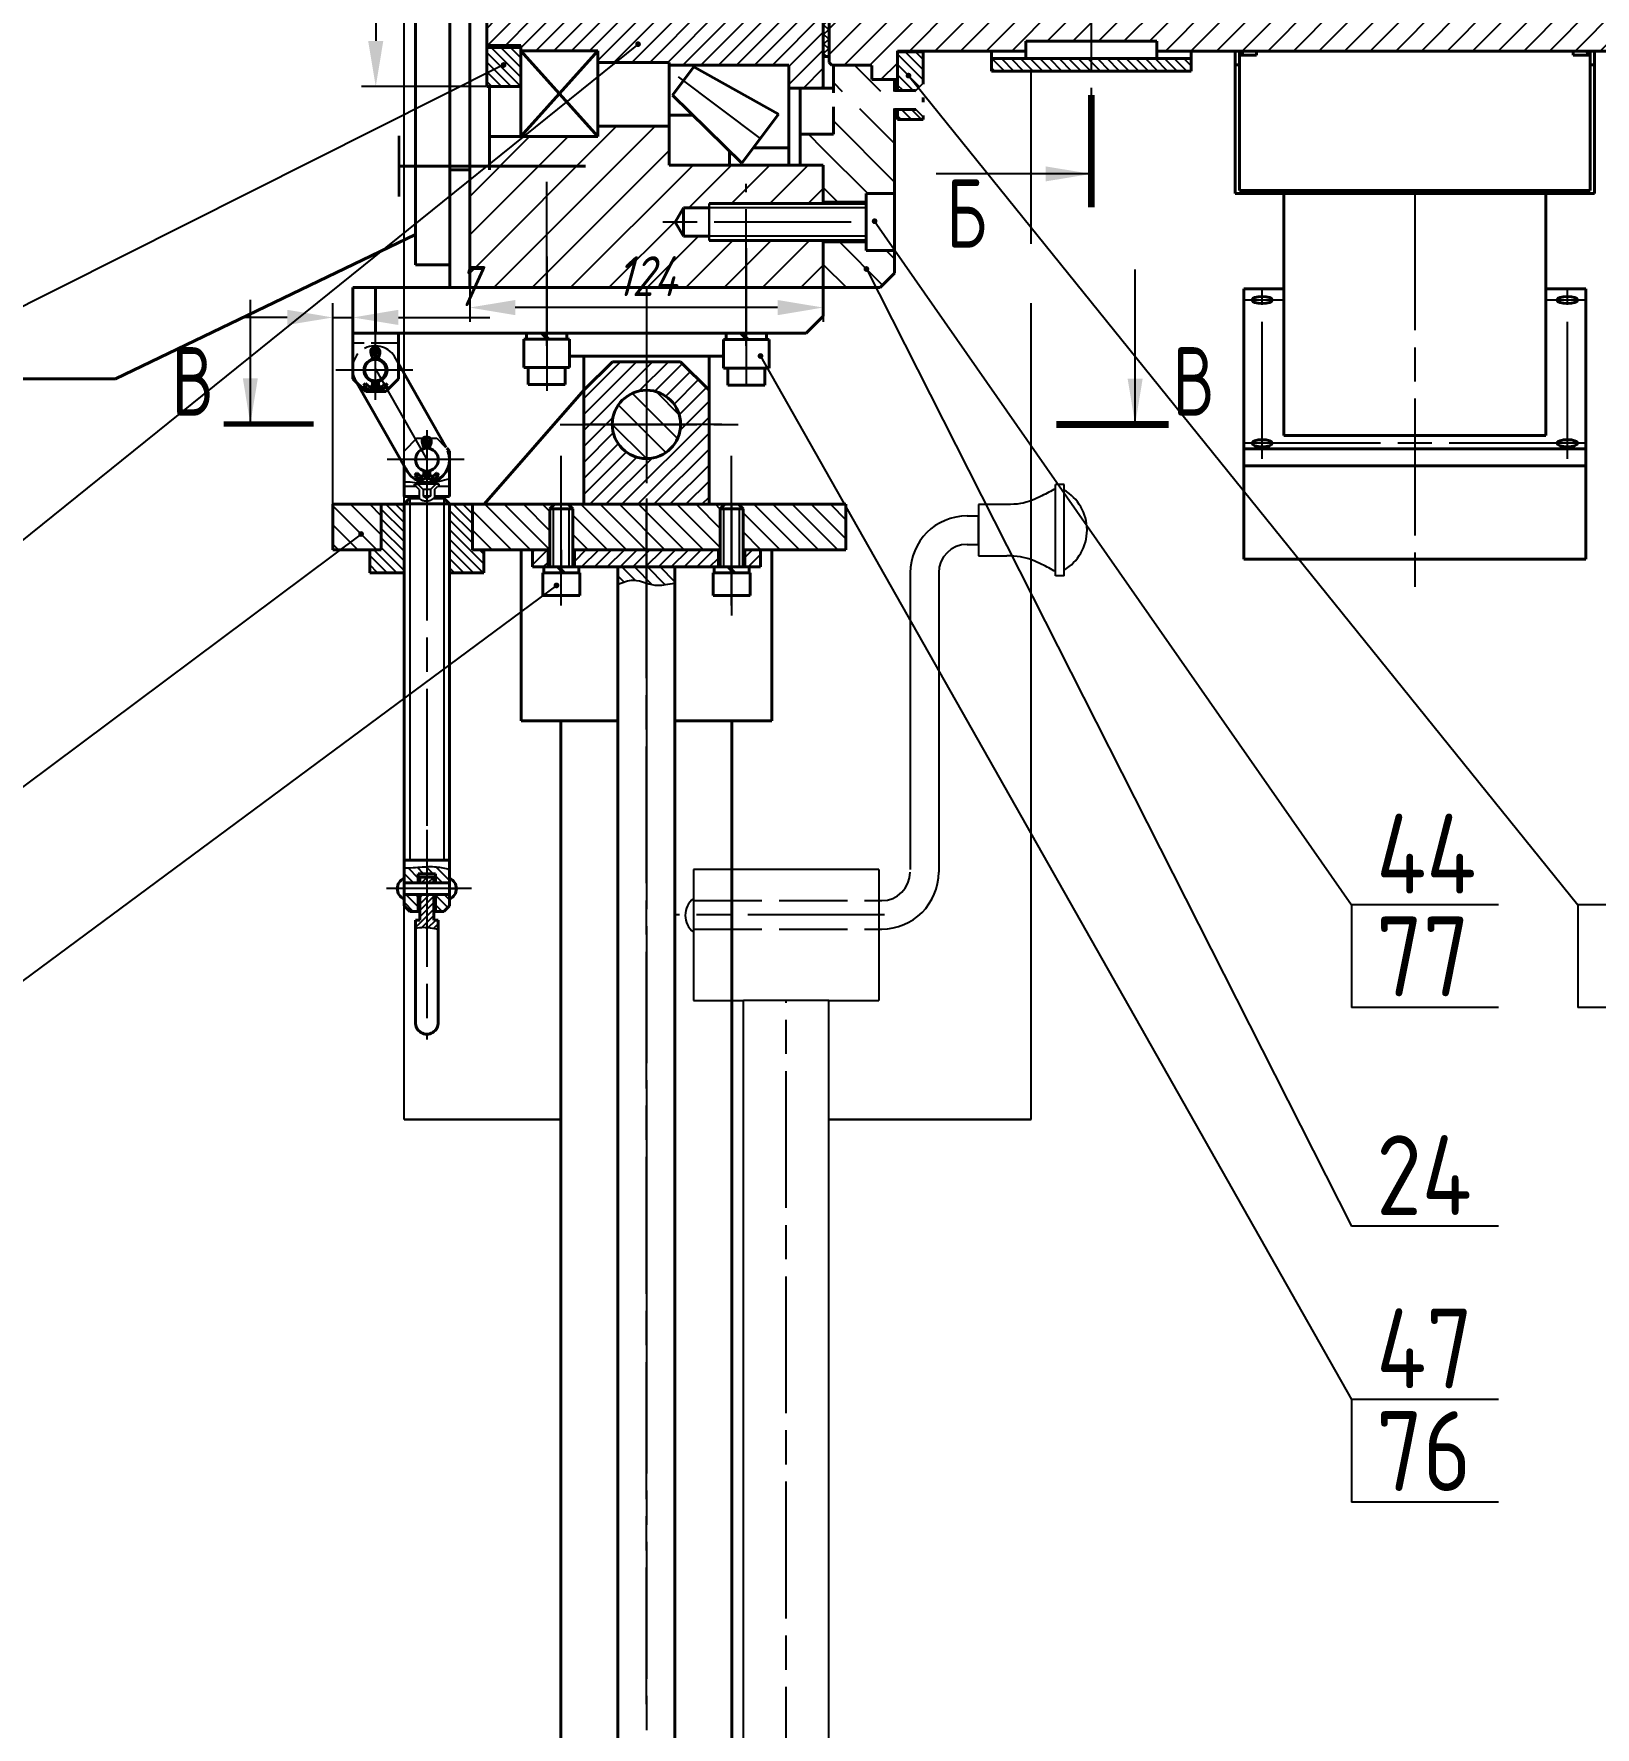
# Model space of a CAD drawing. Header units: millimetres. Extents: x -80 to 1055, y -404 to 589.
# Drawn here: x 198.1 to 335.1, y 281.8 to 430.3 of the extents above; entities that cross this region are included whole.
import ezdxf

# ---------------------------------------------------------------- set-up
doc = ezdxf.new("R2010")
doc.units = ezdxf.units.MM
for name, pattern in [('AM_ISO02W050', [7.5, 6, -1.5]), ('AM_ISO08W050', [18, 12, -1.5, 3, -1.5]), ('CENTER2', [28.575, 19.05, -3.175, 3.175, -3.175])]:
    doc.linetypes.add(name, pattern=pattern)
doc.layers.add('AM_7', color=5, linetype='AM_ISO08W050', lineweight=25)
doc.layers.add('ASHADE', color=7, linetype='Continuous', lineweight=40)
for name, color, linetype in [('RAZM', 5, 'Continuous'), ('TIN', 164, 'Continuous'), ('Пунктир', 1, 'AM_ISO02W050'), ('Слой4', 94, 'CENTER2')]:
    doc.layers.add(name, color=color, linetype=linetype)
doc.styles.add('ROMANC', font='romanc.shx', dxfattribs={"width": 0.75, "oblique": 15})
doc.styles.get("Standard").update_dxf_attribs({"font": 'romanc.shx', "width": 0.8})
doc.dimstyles.new('Масш.0.25', dxfattribs={"dimtxt": 3.5, "dimasz": 4, "dimexe": 1.25, "dimexo": 0.0625, "dimgap": 1, "dimtad": 1, "dimdec": 0, "dimlfac": 4, "dimzin": 0, "dimdsep": 46, "dimtxsty": 'ROMANC', "dimcen": -0.09, "dimadec": 0, "dimazin": 0, "dimtfac": 1, "dimtdec": 0, "dimtmove": 0, "dimatfit": 3, "dimfxl": 1, "dimtolj": 1, "dimtzin": 0, "dimarcsym": 0})
doc.dimstyles.new('Масш.0.5', dxfattribs={"dimtxt": 3.5, "dimasz": 4, "dimexe": 1.25, "dimexo": 0.0625, "dimgap": 1, "dimtad": 1, "dimtoh": 1, "dimdec": 0, "dimlfac": 2, "dimzin": 0, "dimdsep": 46, "dimtxsty": 'ROMANC', "dimcen": -0.09, "dimadec": 1, "dimazin": 0, "dimtfac": 1, "dimtdec": 0, "dimtmove": 0, "dimatfit": 3, "dimfxl": 1, "dimtolj": 1, "dimtzin": 0, "dimarcsym": 0})
pattern_1 = [(45, (-15231.9553, -3915.6671), (-1.12253202, 1.12253202), [])]
pattern_2 = [(135, (-15231.95534, -3915.6671), (-0.420949506, -0.420949506), [])]
pattern_3 = [(135, (-15231.9553, -3915.667), (-1.68379802, -1.68379802), [])]

# ---------------------------------------------------------------- blocks, each defined once
blk = doc.blocks.new('*D20')
at = {"layer": 'Defpoints', "color": 0}
for p in [(239.11, 444.39), (228.12, 425.64), (237.85, 425.64)]:
    blk.add_point(p, dxfattribs=at)
at = {"layer": 'TIN', "color": 0, "lineweight": -2}
for p, q in [((239.04, 444.39), (226.87, 444.39)), ((228.12, 440.39), (228.12, 429.64)), ((237.79, 425.64), (226.87, 425.64))]:
    blk.add_line(p, q, dxfattribs=at)
at = {"layer": 'TIN', "color": 0}
for points in [[(227.45, 440.39), (228.78, 440.39), (228.12, 444.39)], [(227.45, 429.64), (228.78, 429.64), (228.12, 425.64)]]:
    blk.add_solid(points, dxfattribs=at)
at = {"layer": 'TIN', "color": 0, "insert": (225.37, 435.01), "char_height": 3.5, "attachment_point": 5, "rotation": 90, "style": 'ROMANC'}
blk.add_mtext('\\A1;75', dxfattribs=at)
blk = doc.blocks.new('*D376')
at = {"layer": 'Defpoints', "color": 0}
for p in [(226.11, 405.39), (226.11, 404.01), (224.36, 388.87)]:
    blk.add_point(p, dxfattribs=at)
at = {"layer": 'TIN', "color": 0, "lineweight": -2}
for p, q in [((220.36, 405.39), (216.36, 405.39)), ((224.36, 388.93), (224.36, 406.64)), ((224.36, 405.39), (226.11, 405.39)), ((226.11, 404.07), (226.11, 406.64)), ((230.11, 405.39), (238.13, 405.39))]:
    blk.add_line(p, q, dxfattribs=at)
at = {"layer": 'TIN', "color": 0}
for points in [[(220.36, 406.06), (220.36, 404.73), (224.36, 405.39)], [(230.11, 406.06), (230.11, 404.73), (226.11, 405.39)]]:
    blk.add_solid(points, dxfattribs=at)
at = {"layer": 'TIN', "color": 0, "insert": (236.12, 408.14), "char_height": 3.5, "attachment_point": 5, "style": 'ROMANC'}
blk.add_mtext('\\A1;7', dxfattribs=at)
blk = doc.blocks.new('*D475')
at = {"layer": 'Defpoints', "color": 0}
for p in [(236.36, 408.01), (236.36, 406.26), (267.36, 406.76)]:
    blk.add_point(p, dxfattribs=at)
at = {"layer": 'TIN', "color": 0, "lineweight": -2}
for p, q in [((236.36, 407.95), (236.36, 405.01)), ((263.36, 406.26), (240.36, 406.26)), ((267.36, 406.7), (267.36, 405.01))]:
    blk.add_line(p, q, dxfattribs=at)
at = {"layer": 'TIN', "color": 0}
for points in [[(240.36, 406.92), (240.36, 405.59), (236.36, 406.26)], [(263.36, 406.92), (263.36, 405.59), (267.36, 406.26)]]:
    blk.add_solid(points, dxfattribs=at)
at = {"layer": 'TIN', "color": 0, "insert": (251.86, 409.01), "char_height": 3.5, "attachment_point": 5, "style": 'ROMANC'}
blk.add_mtext('\\A1;124', dxfattribs=at)

msp = doc.modelspace()

# ---------------------------------------------------------------- hatches: boundary and pattern name
at = {"layer": 'TIN'}
h = msp.add_hatch(dxfattribs=at)
h.set_pattern_fill('ANSI31', color=256, scale=0.35, angle=180, style=0)
h.set_pattern_definition([(225, (-15231.9553, -3915.6671), (0.78577241, -0.78577241), [])])
h.paths.add_polyline_path([(267.37, 444.51), (264.36, 444.51), (264.36, 442.51), (253.85, 442.51), (253.85, 442.26), (247.6, 442.26), (247.6, 441.26), (241.23, 441.26), (240.85, 441.26), (240.85, 440.77), (237.85, 440.77), (237.85, 439.51), (253.61, 439.51, -0.414214), (254.11, 439.01), (254.11, 438.51), (254.11, 437.51), (267.37, 437.51)])
h.paths.add_polyline_path([(267.37, 432.51), (264.78, 432.51), (255.96, 432.51), (254.11, 432.51), (254.11, 432.01, -0.414214), (253.61, 431.51), (237.85, 431.51), (237.85, 429.25), (240.85, 429.25), (240.85, 428.76), (247.6, 428.76), (247.6, 427.76), (253.85, 427.76), (253.85, 427.51), (264.36, 427.51), (264.36, 425.51), (267.37, 425.51)])
h = msp.add_hatch(dxfattribs=at)
h.set_pattern_fill('ANSI37', color=256, scale=0.1875, angle=90, style=0)
h.set_pattern_definition([(135, (-15231.95534, -3915.6671), (-0.420949506, -0.420949506), []), (225, (-15231.95534, -3915.6671), (0.420949506, -0.420949506), [])])
h.paths.add_polyline_path([(267.87, 441.74), (267.37, 441.74), (267.37, 437.51), (267.87, 437.51)])
h.paths.add_polyline_path([(267.87, 432.25), (267.87, 432.51), (267.37, 432.51), (267.37, 428.28), (267.87, 428.28)])
h = msp.add_hatch(dxfattribs=at)
h.set_pattern_fill('ANSI31', color=256, scale=0.5, style=0)
h.set_pattern_definition(pattern_1)
h.paths.add_polyline_path([(290.87, 432.51), (278.9, 432.51), (278.21, 432.51), (277.25, 432.51), (268.13, 432.51), (267.88, 432.25), (267.88, 428.25), (268.12, 428), (269.11, 428), (269.11, 427.52), (271.62, 427.52), (271.62, 426.25), (273.87, 426.25), (273.87, 426.37), (273.87, 428.75), (281.38, 428.75), (285.13, 428.75), (285.13, 429.61), (290.87, 429.61)])
h = msp.add_hatch(dxfattribs=at)
h.set_pattern_fill('ANSI31', color=256, scale=0.5, style=0)
h.set_pattern_definition(pattern_1)
h.paths.add_polyline_path([(343.75, 432.51), (290.87, 432.51), (290.87, 429.61), (296.63, 429.61), (296.63, 428.75), (304.38, 428.75), (344.81, 428.76)])
h = msp.add_hatch(dxfattribs=at)
h.set_pattern_fill('ANSI31', color=256, scale=0.1875, angle=90, style=0)
h.set_pattern_definition(pattern_2)
h.paths.add_polyline_path([(240.85, 429.01), (237.85, 429.01), (237.85, 425.64), (240.85, 425.64)])
h.paths.add_polyline_path([(240.85, 429.25), (237.85, 429.25), (237.85, 429.01), (240.85, 429.01)])
h = msp.add_hatch(dxfattribs=at)
h.set_pattern_fill('ANSI31', color=256, scale=0.2, angle=90, style=0)
h.set_pattern_definition([(135, (-15231.95534, -3915.6671), (-0.449012806, -0.449012806), [])])
h.paths.add_polyline_path([(276.12, 428.69), (273.87, 428.69), (273.87, 427.37), (273.87, 425.28), (275.46, 425.28), (276.12, 425.94)])
h.paths.add_polyline_path([(275.48, 423.63), (273.87, 423.63), (273.87, 422.75), (276.12, 422.75), (276.12, 423)])
h = msp.add_hatch(dxfattribs=at)
h.set_pattern_fill('ANSI31', color=256, scale=0.1875, angle=90, style=0)
h.set_pattern_definition(pattern_2)
h.paths.add_polyline_path([(290.87, 428.1), (282.12, 428.1), (282.12, 427), (290.87, 427)])
h.paths.add_polyline_path([(299.63, 428.1), (290.87, 428.1), (290.87, 427), (299.63, 427)])
h = msp.add_hatch(dxfattribs=at)
h.set_pattern_fill('ANSI31', color=256, scale=0.75, angle=90, style=0)
h.set_pattern_definition(pattern_3)
h.paths.add_polyline_path([(271.62, 427.51), (268.26, 427.51), (268.26, 425.22), (268.39, 425.22), (273.62, 425.22), (273.62, 426.25), (271.62, 426.25)])
h.paths.add_polyline_path([(273.62, 423.72), (268.39, 423.72), (268.26, 423.72), (268.26, 421.46), (267.37, 421.46), (267.37, 415.51), (271.12, 415.51), (271.12, 416.26), (273.62, 416.26)])
h.paths.add_polyline_path([(273.62, 411.26), (271.12, 411.26), (271.12, 412.01), (267.37, 412.01), (267.37, 408.01), (272.37, 408.01), (273.62, 409.26)])
h = msp.add_hatch(dxfattribs=at)
h.set_pattern_fill('ANSI31', color=256, scale=0.75, style=0)
h.set_pattern_definition([(45, (-15231.9553, -3915.667), (-1.68379802, 1.68379802), [])])
h.paths.add_polyline_path([(254.39, 413.76), (255.12, 415.01), (257.37, 415.01), (257.37, 415.39), (267.37, 415.39), (267.37, 418.76), (253.86, 418.76), (253.86, 422.16), (247.6, 422.16), (247.6, 421.26), (240.93, 421.26), (238.1, 421.26), (238.1, 418.66), (236.36, 418.66), (236.36, 408.01), (260.61, 408.01), (260.61, 411.46), (260.61, 412.14), (257.37, 412.14), (257.37, 412.51), (255.12, 412.51)])
h.paths.add_polyline_path([(267.37, 408.01), (267.37, 412.14), (260.61, 412.14), (260.61, 408.01)], flags=17)
h = msp.add_hatch(dxfattribs=at)
h.set_pattern_fill('ANSI31', color=256, scale=0.75, angle=90, style=0)
h.set_pattern_definition(pattern_3)
h.paths.add_polyline_path([(267.37, 421.46), (265.35, 421.46), (265.35, 418.76), (267.37, 418.76)])
h = msp.add_hatch(dxfattribs=at)
h.set_pattern_fill('ANSI31', color=256, scale=0.3125, style=0)
h.set_pattern_definition([(45, (-3395.1248, -285.3271), (-0.7015825, 0.7015825), [])])
h.paths.add_polyline_path([(257.36, 399.01), (254.86, 401.51), (251.86, 401.51), (251.86, 399.01, -0.414214), (254.86, 396.01), (257.36, 396.01)])
h.paths.add_polyline_path([(251.86, 401.51), (248.87, 401.51), (246.37, 399.01), (246.37, 396.01), (248.86, 396.01, -0.414214), (251.86, 399.01)])
h.paths.add_polyline_path([(251.86, 393.01, -0.414214), (248.86, 396.01), (246.37, 396.01), (246.37, 389.01), (251.86, 389.01)])
h.paths.add_polyline_path([(257.36, 396.01), (254.86, 396.01, -0.414214), (251.86, 393.01), (251.86, 389.01), (257.36, 389.01)])
h = msp.add_hatch(dxfattribs=at)
h.set_pattern_fill('ANSI31', color=256, scale=0.5, angle=90, style=0)
h.set_pattern_definition([(135, (-15231.9553, -3915.6671), (-1.12253202, -1.12253202), [])])
h.paths.add_polyline_path([(251.86, 399.01), (251.86, 396.01), (254.86, 396.01, 0.414214)])
h.paths.add_polyline_path([(251.86, 399.01, 0.414214), (248.86, 396.01), (251.86, 396.01)])
h.paths.add_polyline_path([(251.86, 396.01), (248.86, 396.01, 0.414214), (251.86, 393.01)])
h.paths.add_polyline_path([(254.86, 396.01), (251.86, 396.01), (251.86, 393.01, 0.414214)])
h = msp.add_hatch(dxfattribs=at)
h.set_pattern_fill('ANSI31', color=256, scale=0.375, angle=90, style=0)
h.set_pattern_definition([(135, (-3395.1248, -285.3271), (-0.841899, -0.841899), [])])
h.paths.add_polyline_path([(228.6, 389.01), (224.36, 389.01), (224.36, 385.01), (228.6, 385.01)])
h.paths.add_polyline_path([(243.39, 388.61), (243.79, 389.01), (236.6, 389.01), (236.6, 385.01), (243.39, 385.01)])
h.paths.add_polyline_path([(251.86, 389.01), (244.99, 389.01), (245.39, 388.61), (245.39, 385.01), (251.86, 385.01)])
h.paths.add_polyline_path([(258.33, 388.61), (258.73, 389.01), (251.86, 389.01), (251.86, 385.01), (258.33, 385.01)])
h.paths.add_polyline_path([(269.36, 389.01), (259.93, 389.01), (260.33, 388.61), (260.33, 385.01), (262.86, 385.01), (269.36, 385.01)])
h = msp.add_hatch(dxfattribs=at)
h.set_pattern_fill('ANSI31', color=256, scale=0.1875, style=0)
h.set_pattern_definition([(135, (4149.8252, 2214.1564), (0.420949506, 0.420949506), [])])
h.paths.add_polyline_path([(228.6, 389.01), (230.6, 389.01), (230.6, 384.21), (230.6, 383.01), (227.6, 383.01), (227.6, 385.01), (228.6, 385.01)])
h.paths.add_polyline_path([(234.6, 389.01), (236.6, 389.01), (236.6, 385.01), (237.6, 385.01), (237.6, 383.01), (234.6, 383.01)])
h = msp.add_hatch(dxfattribs=at)
h.set_pattern_fill('ANSI31', color=256, scale=0.25, angle=180, style=0)
h.set_pattern_definition([(225, (-3395.1248, -285.3271), (0.561266, -0.561266), [])])
h.paths.add_polyline_path([(243.24, 385.01), (241.86, 385.01), (241.86, 383.51), (243.24, 383.51)])
h.paths.add_polyline_path([(251.86, 385.01), (245.54, 385.01), (245.54, 383.51), (245.92, 383.51), (251.86, 383.51)])
h.paths.add_polyline_path([(258.18, 385.01), (251.86, 385.01), (251.86, 383.51), (258.18, 383.51)])
h.paths.add_polyline_path([(261.86, 385.01), (260.48, 385.01), (260.48, 383.51), (260.86, 383.51), (261.86, 383.51)])
h = msp.add_hatch(dxfattribs=at)
h.set_pattern_fill('ANSI31', color=256, scale=0.25, angle=90, style=0)
h.set_pattern_definition([(135, (-15231.95534, -3867.8331), (-0.561266008, -0.561266008), [])])
edge = h.paths.add_edge_path()
edge.add_line((254.36, 383.51), (251.86, 383.51))
edge.add_line((251.86, 383.51), (251.86, 383.33))
edge.add_line((251.86, 383.33), (251.86, 382.1))
edge.add_spline(control_points=[(251.86, 382.1), (252.2, 381.99), (252.76, 381.83), (253.6, 382), (254.09, 382.06), (254.36, 382.1)], knot_values=[2.580152, 2.580152, 2.580152, 2.580152, 3.617537, 4.278387, 5.10985, 5.10985, 5.10985, 5.10985], degree=3, periodic=0)
edge.add_line((254.36, 382.1), (254.36, 383.51))
edge = h.paths.add_edge_path()
edge.add_line((251.86, 383.51), (249.36, 383.51))
edge.add_line((249.36, 383.51), (249.36, 381.98))
edge.add_spline(control_points=[(249.36, 381.98), (249.81, 382.16), (250.64, 382.5), (251.48, 382.22), (251.86, 382.1)], knot_values=[0, 0, 0, 0, 1.399151, 2.580152, 2.580152, 2.580152, 2.580152], degree=3, periodic=0)
edge.add_line((251.86, 382.1), (251.86, 383.51))
h = msp.add_hatch(dxfattribs=at)
h.set_pattern_fill('ANSI31', color=256, scale=0.1875, style=0)
h.set_pattern_definition([(135, (4434.5468, 2037.5623), (0.420949506, 0.420949506), [])])
edge = h.paths.add_edge_path()
edge.add_line((233.35, 356.6), (232.6, 356.6))
edge.add_line((232.6, 356.6), (232.6, 357.19))
edge.add_spline(control_points=[(232.6, 357.19), (232.89, 357.2), (233.56, 357.21), (234.22, 357.06), (234.6, 356.97)], knot_values=[0, 0, 0, 0, 3.462928, 8.082536, 8.082536, 8.082536, 8.082536], degree=3, periodic=0)
edge.add_line((234.6, 356.97), (234.6, 355.8))
edge.add_line((234.6, 355.8), (233.35, 355.8))
edge.add_line((233.35, 355.8), (233.35, 356.6))
edge = h.paths.add_edge_path()
edge.add_spline(control_points=[(230.6, 357.09), (230.79, 357.09), (231.26, 357.11), (231.93, 357.15), (232.4, 357.18), (232.6, 357.19)], knot_values=[8.082536, 8.082536, 8.082536, 8.082536, 10.389949, 13.757025, 16.084783, 16.084783, 16.084783, 16.084783], degree=3, periodic=0)
edge.add_line((232.6, 357.19), (232.6, 356.6))
edge.add_line((232.6, 356.6), (231.85, 356.6))
edge.add_line((231.85, 356.6), (231.85, 355.8))
edge.add_line((231.85, 355.8), (230.6, 355.8))
edge.add_line((230.6, 355.8), (230.6, 357.09))
h.paths.add_polyline_path([(234.6, 353.8), (234.1, 353.3), (233.35, 353.3), (233.35, 354.8), (234.6, 354.8)])
h.paths.add_polyline_path([(230.6, 354.8), (231.85, 354.8), (231.85, 353.3), (231.1, 353.3), (230.6, 353.8)])
h = msp.add_hatch(dxfattribs=at)
h.set_pattern_fill('ANSI31', color=256, scale=0.125, angle=90, style=0)
h.set_pattern_definition([(45, (4434.54678, 2037.5623), (0.280633004, -0.280633004), [])])
h.paths.add_polyline_path([(231.97, 356.3), (232.6, 356.3), (232.6, 355.8), (231.97, 355.8)])
h.paths.add_polyline_path([(232.6, 356.3), (233.22, 356.3), (233.22, 355.8), (232.6, 355.8)])
edge = h.paths.add_edge_path()
edge.add_line((232.6, 354.8), (233.22, 354.8))
edge.add_line((233.22, 354.8), (233.22, 352.55))
edge.add_line((233.22, 352.55), (233.6, 352.55))
edge.add_line((233.6, 352.55), (233.6, 351.72))
edge.add_spline(control_points=[(233.6, 351.72), (233.37, 351.76), (233.04, 351.82), (232.71, 351.86), (232.6, 351.87)], knot_values=[0, 0, 0, 0, 2.727226, 4.041911, 4.041911, 4.041911, 4.041911], degree=3, periodic=0)
edge.add_line((232.6, 351.87), (232.6, 354.8))
edge = h.paths.add_edge_path()
edge.add_spline(control_points=[(232.6, 351.87), (232.51, 351.88), (232.18, 351.89), (231.85, 351.84), (231.6, 351.81)], knot_values=[4.041911, 4.041911, 4.041911, 4.041911, 5.069323, 8.052765, 8.052765, 8.052765, 8.052765], degree=3, periodic=0)
edge.add_line((231.6, 351.81), (231.6, 352.55))
edge.add_line((231.6, 352.55), (231.97, 352.55))
edge.add_line((231.97, 352.55), (231.97, 354.8))
edge.add_line((231.97, 354.8), (232.6, 354.8))
edge.add_line((232.6, 354.8), (232.6, 351.87))

# ---------------------------------------------------------------- linework, layer by layer
at = {"layer": 'AM_7'}
for p, q in [((290.87, 439.02), (290.87, 424.9)), ((254.63, 426.48), (261.82, 421.07)), ((234.12, 418.66), (243.84, 418.66)), ((243.11, 402.89), (243.11, 417.11)), ((260.61, 402.89), (260.61, 417.11)), ((319.25, 416.27), (319.25, 381.27)), ((269.81, 413.76), (253.26, 413.76)), ((269.81, 413.76), (253.26, 413.76)), ((260.61, 411.46), (260.61, 398.8)), ((243.11, 410.75), (243.11, 398.97)), ((251.86, 408.01), (251.86, 403)), ((251.86, 408.01), (251.86, 402.29)), ((307.75, 406.92), (304.25, 406.92)), ((307.75, 406.92), (304.25, 406.92)), ((305.86, 393), (305.86, 407.91)), ((305.86, 393), (305.86, 407.91)), ((334.25, 406.92), (330.75, 406.92)), ((332.63, 393), (332.63, 407.91)), ((228.11, 398.18), (228.11, 404.51)), ((251.86, 403), (251.86, 355.48)), ((251.86, 402.87), (251.86, 383.33)), ((231.38, 400.77), (224.63, 400.77)), ((228.07, 400.9), (232.6, 392.92)), ((232.6, 395.51), (232.6, 389.18)), ((244.28, 396.01), (259.9, 396.01)), ((258.48, 396.01), (245.46, 396.01)), ((334.25, 394.36), (304.25, 394.36)), ((334.25, 394.36), (304.25, 394.36)), ((235.87, 392.92), (229.12, 392.92)), ((244.39, 382.98), (244.39, 393.27)), ((259.33, 382.98), (259.33, 393.27)), ((232.6, 391.99), (232.6, 379.17)), ((232.6, 390.82), (232.6, 357.8)), ((232.6, 389.01), (232.6, 379.24)), ((251.86, 379.24), (251.86, 389.01)), ((259.33, 389.01), (259.33, 379.24)), ((251.86, 387.53), (251.86, 365.46)), ((244.39, 385.01), (244.39, 383.01)), ((251.86, 283.77), (251.86, 385.01)), ((259.33, 385.01), (259.33, 383.01)), ((251.86, 370.01), (251.87, 179.34)), ((244.36, 368.14), (244.36, 364.31)), ((232.6, 360.45), (232.6, 342.06)), ((236.53, 355.3), (229.05, 355.3)), ((272.75, 352.99), (254.4, 352.99)), ((264.11, 219.3), (264.11, 345.49)), ((251.86, 336.93), (251.86, 304.33))]:
    msp.add_line(p, q, dxfattribs=at)
at = {"layer": 'ASHADE'}
for p, q in [((231.61, 438.51), (231.61, 410.01)), ((234.61, 438.51), (234.61, 408.01)), ((236.36, 438.51), (236.36, 408.01)), ((236.36, 435.01), (236.36, 418.34)), ((237.85, 425.64), (237.85, 435.01)), ((267.37, 432.51), (267.37, 425.51)), ((267.37, 425.51), (267.37, 432.51)), ((267.37, 432.51), (267.37, 425.51)), ((267.37, 425.51), (267.37, 432.51)), ((267.87, 428.25), (267.87, 432.25)), ((267.87, 428.25), (267.87, 432.25)), ((267.87, 432.25), (267.87, 428.25)), ((267.88, 432.51), (267.88, 427.76)), ((240.85, 429.25), (237.85, 429.25)), ((240.85, 421.26), (240.85, 429.25)), ((285.13, 429.61), (285.13, 428.1)), ((296.63, 429.61), (285.13, 429.61)), ((296.63, 429.61), (296.63, 428.1)), ((247.6, 421.26), (240.85, 428.76)), ((240.85, 421.26), (247.6, 428.76)), ((240.85, 428.76), (247.6, 428.76)), ((241.23, 428.76), (247.6, 428.76)), ((247.6, 421.26), (247.6, 428.76)), ((247.6, 421.26), (247.6, 428.76)), ((247.6, 421.26), (247.6, 428.76)), ((253.85, 427.76), (247.6, 427.76)), ((253.85, 427.51), (253.85, 427.76)), ((253.85, 427.76), (253.86, 418.76)), ((267.87, 428.28), (267.37, 428.28)), ((268.13, 427.51), (267.88, 427.76)), ((273.87, 427.37), (273.87, 428.77)), ((281.38, 428.75), (273.87, 428.75)), ((273.87, 428.75), (273.87, 425.22)), ((276.12, 428.69), (273.87, 428.69)), ((276.12, 425.84), (276.12, 428.75)), ((285.13, 428.75), (281.38, 428.75)), ((282.12, 428.75), (282.12, 426.99)), ((299.63, 428.1), (282.12, 428.1)), ((285.13, 428.75), (283.88, 428.75)), ((304.38, 428.75), (296.63, 428.75)), ((299.63, 428.75), (299.63, 426.99)), ((303.5, 428.75), (303.5, 416.27)), ((303.5, 425.66), (303.5, 428.74)), ((303.87, 428.75), (303.87, 416.52)), ((303.87, 428.4), (305.37, 428.4)), ((304.12, 428.75), (304.12, 428.4)), ((398.37, 428.76), (304.38, 428.75)), ((305.37, 428.4), (305.37, 428.75)), ((333.13, 428.4), (333.12, 428.76)), ((334.63, 428.4), (333.13, 428.4)), ((334.37, 428.76), (334.38, 428.4)), ((334.62, 428.76), (334.62, 416.52)), ((335, 428.76), (335, 416.27)), ((335, 428.76), (335, 416.27)), ((264.36, 427.51), (253.85, 427.51)), ((253.86, 427.51), (253.86, 418.76)), ((264.36, 427.51), (253.86, 427.51)), ((264.36, 427.51), (254.03, 427.51)), ((256.01, 427.37), (254.15, 424.89)), ((256.01, 427.37), (263.43, 423.21)), ((264.36, 427.51), (264.36, 418.76)), ((264.36, 425.51), (264.36, 427.51)), ((271.62, 427.51), (268.13, 427.51)), ((268.26, 425.08), (268.26, 427.51)), ((268.26, 425.08), (268.26, 427.51)), ((271.61, 427.52), (269.11, 427.52)), ((271.61, 427.52), (269.11, 427.52)), ((271.62, 427.5), (271.62, 426.25)), ((271.62, 426.25), (273.87, 426.25)), ((273.62, 426.25), (273.62, 425.22)), ((273.87, 426.25), (273.87, 426.37)), ((299.63, 427), (282.12, 427)), ((303.5, 427.54), (303.5, 426.87)), ((303.5, 427.53), (303.87, 427.53)), ((335, 427.53), (334.63, 427.53)), ((240.85, 425.64), (237.85, 425.64)), ((238.1, 425.64), (238.1, 418.34)), ((254.15, 424.89), (260.21, 418.92)), ((264.36, 425.51), (268.26, 425.51)), ((265.35, 418.76), (265.35, 425.51)), ((275.46, 425.28), (273.62, 425.28)), ((273.62, 425.28), (273.62, 425.22)), ((263.43, 423.21), (260.21, 418.92)), ((268.26, 421.46), (268.26, 423.85)), ((268.26, 421.46), (268.26, 423.85)), ((273.62, 423.72), (273.62, 409.26)), ((273.62, 411.26), (273.62, 423.63)), ((273.62, 411.26), (273.62, 423.63)), ((275.48, 423.63), (273.62, 423.63)), ((273.62, 423.63), (273.62, 422.75)), ((273.87, 423.72), (273.87, 422.75)), ((276.12, 424.27), (276.12, 424.67)), ((253.86, 422.16), (247.6, 422.16)), ((253.86, 423.14), (255.92, 423.14)), ((273.87, 422.75), (276.12, 422.75)), ((274.87, 422.75), (275.62, 422.75)), ((276.12, 422.75), (276.12, 423.09)), ((243.2, 421.26), (238.1, 421.26)), ((243.2, 421.26), (238.1, 421.26)), ((240.85, 421.26), (247.6, 421.26)), ((240.93, 421.26), (247.6, 421.26)), ((240.93, 421.26), (247.6, 421.26)), ((264.36, 420.26), (261.21, 420.26)), ((265.35, 421.46), (268.26, 421.46)), ((267.37, 418.76), (253.86, 418.76)), ((267.37, 418.76), (253.86, 418.76)), ((259.14, 418.76), (259.14, 419.98)), ((267.37, 418.76), (265.35, 418.76)), ((267.37, 418.76), (267.37, 415.39)), ((267.37, 418.76), (267.37, 415.39)), ((267.37, 418.76), (267.37, 415.39)), ((236.36, 418.34), (234.61, 418.34)), ((271.12, 411.26), (271.12, 416.26)), ((273.62, 416.26), (271.12, 416.26)), ((335, 416.27), (303.5, 416.27)), ((334.62, 416.52), (303.87, 416.52)), ((307.75, 416.27), (307.75, 395.05)), ((307.75, 416.27), (307.75, 395.05)), ((330.75, 416.27), (330.75, 395.05)), ((254.39, 413.76), (255.12, 415.01)), ((254.39, 413.76), (255.12, 415.01)), ((257.37, 415.01), (255.12, 415.01)), ((255.12, 412.51), (255.12, 415.01)), ((255.12, 412.51), (255.12, 415.01)), ((267.37, 415.39), (257.37, 415.39)), ((271.12, 415.39), (257.37, 415.39)), ((271.12, 415.51), (267.37, 415.51)), ((255.12, 412.51), (254.39, 413.76)), ((255.12, 412.51), (254.39, 413.76)), ((205.3, 400.01), (231.61, 412.66)), ((257.37, 412.51), (255.12, 412.51)), ((271.12, 412.14), (257.37, 412.14)), ((267.37, 412.14), (267.37, 408.01)), ((267.37, 412.14), (267.37, 408.01)), ((267.37, 412.14), (267.37, 408.01)), ((271.12, 412.01), (267.37, 412.01)), ((231.61, 410.01), (234.61, 410.01)), ((273.62, 411.26), (271.12, 411.26)), ((273.62, 409.26), (272.37, 408.01)), ((273.62, 409.26), (272.37, 408.01)), ((267.36, 408.01), (226.11, 408.01)), ((226.11, 404.01), (226.11, 408.01)), ((228.11, 404.01), (228.11, 408.01)), ((267.37, 408.01), (236.36, 408.01)), ((267.36, 405.51), (267.36, 408.01)), ((267.37, 405.51), (267.37, 408.01)), ((272.37, 408.01), (267.37, 408.01)), ((307.75, 407.91), (304.25, 407.91)), ((304.25, 384.19), (304.25, 407.91)), ((307.75, 407.91), (304.25, 407.91)), ((304.25, 384.19), (304.25, 407.91)), ((334.25, 407.91), (330.75, 407.91)), ((334.25, 384.19), (334.25, 407.91)), ((265.86, 404.01), (267.36, 405.51)), ((226.11, 404.01), (226.11, 400.02)), ((227.68, 404.01), (226.11, 404.01)), ((259.61, 404.01), (226.86, 404.01)), ((230.36, 404.01), (228.36, 404.01)), ((230.11, 404.01), (230.11, 401.34)), ((262.49, 404.01), (241.23, 404.01)), ((241.34, 403.5), (241.34, 404.01)), ((243.16, 403.51), (242.66, 404.01)), ((243.28, 403.51), (242.78, 404.01)), ((244.88, 403.5), (244.88, 404.01)), ((258.84, 403.45), (258.84, 403.96)), ((260.66, 403.46), (260.16, 403.96)), ((260.78, 403.46), (260.28, 403.96)), ((265.86, 404.01), (261.61, 404.01)), ((262.38, 403.45), (262.38, 403.96)), ((241.11, 403.5), (241.11, 401)), ((245.11, 403.5), (241.11, 403.5)), ((245.11, 401), (245.11, 403.5)), ((262.61, 403.45), (258.61, 403.45)), ((258.61, 403.45), (258.61, 400.95)), ((262.61, 400.95), (262.61, 403.45)), ((230.11, 401.34), (234.29, 393.98)), ((245.11, 401), (241.11, 401)), ((241.49, 399.51), (241.49, 401)), ((244.74, 401), (244.74, 399.51)), ((258.61, 402.01), (245.11, 402.01)), ((246.37, 389.01), (246.37, 402.01)), ((248.87, 401.51), (246.37, 399.01)), ((248.87, 401.51), (254.86, 401.51)), ((254.86, 401.51), (257.36, 399.01)), ((257.36, 402.01), (257.36, 393.01)), ((262.61, 400.95), (258.61, 400.95)), ((258.99, 399.46), (258.99, 400.95)), ((262.24, 400.95), (262.24, 399.46)), ((197.11, 400.01), (205.3, 400.01)), ((226.11, 400.02), (226.47, 399.66)), ((226.47, 399.66), (230.9, 391.86)), ((227.04, 399.42), (227.22, 399.59)), ((229.15, 399.42), (228.97, 399.59)), ((244.74, 399.51), (241.49, 399.51)), ((262.24, 399.46), (258.99, 399.46)), ((228.59, 399.03), (228.84, 399.28)), ((246.37, 399.01), (237.63, 389.01)), ((257.36, 389.01), (257.36, 399.01)), ((330.75, 395.05), (307.75, 395.05)), ((330.75, 395.05), (307.75, 395.05)), ((234.35, 393.92), (234.6, 393.67)), ((234.6, 389.68), (234.6, 393.67)), ((334.25, 393.88), (304.25, 393.88)), ((334.25, 393.88), (304.25, 393.88)), ((230.6, 389.68), (230.6, 392.4)), ((334.25, 392.37), (304.25, 392.37)), ((334.25, 392.37), (304.25, 392.37)), ((231.55, 391.57), (231.72, 391.75)), ((233.65, 391.57), (233.47, 391.75)), ((231.92, 389.68), (230.6, 389.68)), ((231.92, 389.68), (230.6, 389.68)), ((231.1, 389.54), (230.6, 389.04)), ((231.92, 389.54), (231.1, 389.54)), ((234.1, 389.54), (233.2, 389.54)), ((234.6, 389.68), (233.28, 389.68)), ((234.1, 389.54), (234.6, 389.04)), ((230.6, 389.01), (224.36, 389.01)), ((224.36, 385.01), (224.36, 389.01)), ((230.6, 389.01), (224.36, 389.01)), ((224.36, 385.01), (224.36, 389.01)), ((228.6, 389.01), (228.6, 385.01)), ((230.6, 389.01), (228.6, 389.01)), ((230.6, 389.04), (230.6, 384.21)), ((230.6, 389.04), (230.6, 357.8)), ((234.6, 389.04), (230.6, 389.04)), ((234.6, 389.04), (234.6, 357.8)), ((234.6, 389.04), (234.6, 384.21)), ((269.36, 389.01), (234.6, 389.01)), ((269.36, 389.01), (234.6, 389.01)), ((236.6, 389.01), (236.6, 385.01)), ((243.39, 388.61), (243.79, 389.01)), ((243.39, 383.51), (243.39, 388.61)), ((243.39, 388.61), (245.39, 388.61)), ((243.79, 389.01), (244.39, 389.01)), ((244.39, 389.01), (244.99, 389.01)), ((244.99, 389.01), (245.39, 388.61)), ((245.39, 388.61), (245.39, 383.51)), ((258.33, 388.61), (258.73, 389.01)), ((258.33, 383.51), (258.33, 388.61)), ((258.33, 388.61), (260.33, 388.61)), ((258.73, 389.01), (259.33, 389.01)), ((259.33, 389.01), (259.93, 389.01)), ((259.93, 389.01), (260.33, 388.61)), ((260.33, 388.61), (260.33, 383.51)), ((269.36, 385.01), (269.36, 389.01)), ((269.36, 385.01), (269.36, 389.01)), ((228.6, 385.01), (224.36, 385.01)), ((228.6, 385.01), (224.36, 385.01)), ((227.6, 383.01), (227.6, 385.01)), ((243.39, 385.01), (236.6, 385.01)), ((243.39, 385.01), (236.6, 385.01)), ((237.6, 383.01), (237.6, 385.01)), ((240.86, 370.01), (240.86, 385.01)), ((240.86, 385.01), (243.39, 385.01)), ((241.86, 385.01), (241.86, 383.51)), ((243.39, 385.01), (241.86, 385.01)), ((243.24, 385.02), (243.24, 383.52)), ((258.33, 385.01), (245.39, 385.01)), ((258.33, 385.01), (245.39, 385.01)), ((258.33, 385.01), (245.39, 385.01)), ((245.39, 385.01), (258.33, 385.01)), ((245.54, 385.02), (245.54, 383.52)), ((258.18, 385.02), (258.18, 383.52)), ((260.33, 385.01), (262.86, 385.01)), ((269.36, 385.01), (260.33, 385.01)), ((261.86, 385.01), (260.33, 385.01)), ((269.36, 385.01), (260.33, 385.01)), ((260.48, 385.02), (260.48, 383.52)), ((261.86, 385.01), (261.86, 383.51)), ((262.86, 379.49), (262.86, 385.01)), ((262.86, 370.01), (262.86, 385.01)), ((261.86, 383.51), (241.86, 383.51)), ((242.87, 383.01), (242.87, 383.51)), ((242.87, 383.51), (243.37, 383.51)), ((243.37, 383.51), (244.39, 383.51)), ((244.56, 383.01), (244.06, 383.51)), ((244.68, 383.01), (244.18, 383.51)), ((245.42, 383.51), (244.39, 383.51)), ((245.92, 383.51), (245.42, 383.51)), ((245.92, 383.01), (245.92, 383.51)), ((249.36, 269.53), (249.36, 383.51)), ((254.36, 269.53), (254.36, 383.51)), ((257.81, 383.51), (258.31, 383.51)), ((257.81, 383.01), (257.81, 383.51)), ((258.31, 383.51), (259.33, 383.51)), ((259.5, 383.01), (259, 383.51)), ((259.62, 383.01), (259.12, 383.51)), ((260.36, 383.51), (259.33, 383.51)), ((260.86, 383.51), (260.36, 383.51)), ((260.86, 383.01), (260.86, 383.51)), ((319.25, 384.19), (304.25, 384.19)), ((319.25, 384.19), (304.25, 384.19)), ((334.25, 384.19), (307.75, 384.19)), ((334.25, 384.19), (307.75, 384.19)), ((227.6, 383.01), (230.6, 383.01)), ((230.6, 383.01), (227.6, 383.01)), ((234.6, 383.01), (237.6, 383.01)), ((242.77, 381.01), (242.77, 383.01)), ((242.77, 383.01), (246.02, 383.01)), ((243.37, 383.01), (242.87, 383.01)), ((244.39, 383.01), (243.37, 383.01)), ((244.39, 383.01), (245.42, 383.01)), ((245.42, 383.01), (245.92, 383.01)), ((246.02, 383.01), (246.02, 381.01)), ((257.71, 383.01), (260.96, 383.01)), ((257.71, 381.01), (257.71, 383.01)), ((258.31, 383.01), (257.81, 383.01)), ((259.33, 383.01), (258.31, 383.01)), ((259.33, 383.01), (260.36, 383.01)), ((260.36, 383.01), (260.86, 383.01)), ((260.96, 383.01), (260.96, 381.01)), ((246.02, 381.01), (242.77, 381.01)), ((260.96, 381.01), (257.71, 381.01)), ((240.86, 370.01), (249.36, 370.01)), ((244.36, 245.76), (244.36, 370.01)), ((254.36, 370.01), (262.86, 370.01)), ((259.36, 266.41), (259.36, 370.01)), ((244.36, 329.06), (244.36, 368.14)), ((230.6, 360.43), (230.6, 353.8)), ((234.6, 360.14), (234.6, 353.8)), ((234.6, 357.8), (230.6, 357.8)), ((231.85, 356.6), (231.85, 355.8)), ((231.85, 356.6), (233.35, 356.6)), ((233.35, 356.6), (233.35, 355.8)), ((230.6, 355.8), (234.6, 355.8)), ((231.97, 356.3), (231.97, 355.8)), ((233.22, 356.3), (231.97, 356.3)), ((233.22, 356.3), (233.22, 355.8)), ((230.6, 354.8), (234.6, 354.8)), ((230.6, 353.8), (231.1, 353.3)), ((231.85, 354.8), (231.85, 353.3)), ((231.97, 354.8), (231.97, 352.55)), ((233.22, 354.8), (233.22, 352.55)), ((233.35, 354.8), (233.35, 353.3)), ((234.6, 353.8), (234.1, 353.3)), ((231.1, 353.3), (231.85, 353.3)), ((231.97, 352.55), (231.6, 352.55)), ((231.6, 352.55), (231.6, 343.59)), ((233.6, 352.55), (233.22, 352.55)), ((233.35, 353.3), (234.1, 353.3)), ((233.6, 352.55), (233.6, 343.49))]:
    msp.add_line(p, q, dxfattribs=at)
at = {"layer": 'ASHADE', "ltscale": 0.4}
msp.add_line((230.11, 400.02), (230.11, 401.34), dxfattribs=at)
at = {"layer": 'ASHADE', "ltscale": 0.3}
for p, q in [((227.24, 398.89), (226.11, 400.02)), ((228.99, 398.89), (230.11, 400.02)), ((227.24, 398.89), (228.99, 398.89))]:
    msp.add_line(p, q, dxfattribs=at)
at = {"layer": 'ASHADE'}
for points, const_width in [([(290.87, 424.9), (290.87, 415.05)], 0.6), ([(230.16, 418.66), (230.16, 421.33)], 0.25), ([(230.16, 418.66), (230.16, 415.99)], 0.25), ([(246.53, 418.66), (230.16, 418.66)], 0.25), ([(222.66, 396.05), (214.78, 396.05)], 0.48), ([(287.8, 396.01), (297.65, 396.01)], 0.6)]:
    msp.add_lwpolyline(points, dxfattribs=dict(at, const_width=const_width))
for centre, radius in [((228.09, 400.76), 1), ((228.11, 400.77), 1), ((228.09, 400.77), 0.939), ((251.86, 396.01), 3), ((232.6, 392.92), 1), ((232.6, 392.92), 1), ((232.6, 392.92), 1)]:
    msp.add_circle(centre, radius, dxfattribs=at)
for centre, radius, start, end in [((232.6, 392.92), 2, 203, 23), ((230.96, 355.3), 0.956, 111.8782, 248.1218), ((234.24, 355.3), 0.956, 291.8782, 68.1218), ((232.6, 343.54), 1, 177.0719, 2.8247)]:
    msp.add_arc(centre, radius, start, end, dxfattribs=at)
at = {"layer": 'ASHADE', "extrusion": (0, 0, -1)}
for centre in [(305.86, 406.92), (305.86, 406.92), (332.63, 406.92), (305.86, 394.36), (305.86, 394.36), (332.63, 394.36)]:
    msp.add_ellipse(centre, major_axis=(-0.897, 0), ratio=0.345471, dxfattribs=at)
at = {"layer": 'ASHADE'}
for points in [[(227.89, 401.74), (227.71, 402.22), (227.72, 402.57), (228.2, 402.73), (228.47, 402.5), (228.45, 402.15), (228.36, 401.92), (228.31, 401.74)], [(228.09, 399.76), (228.03, 399.3), (227.9, 399.08), (227.5, 399.08), (227.19, 399.28), (227.04, 399.42)], [(228.09, 399.76), (228.16, 399.3), (228.29, 399.08), (228.69, 399.08), (229, 399.28), (229.15, 399.42)], [(232.39, 393.9), (232.21, 394.38), (232.22, 394.73), (232.7, 394.89), (232.97, 394.66), (232.95, 394.3), (232.86, 394.08), (232.81, 393.9)], [(232.6, 391.92), (232.53, 391.46), (232.4, 391.23), (232, 391.24), (231.69, 391.43), (231.55, 391.57)], [(232.6, 391.92), (232.66, 391.46), (232.8, 391.23), (233.2, 391.24), (233.5, 391.43), (233.65, 391.57)]]:
    msp.add_spline(points, degree=3, dxfattribs=at)
for points, knots in [([(228.09, 401.9), (228.06, 401.97), (228.03, 402.04), (227.98, 402.16), (227.96, 402.22), (227.94, 402.34), (227.93, 402.38), (227.93, 402.44), (227.94, 402.45), (227.94, 402.45)], [0.113556, 0.113556, 0.113556, 0.113556, 0.608027, 0.608027, 1.041233, 1.041233, 1.404756, 1.404756, 1.676508, 1.676508, 1.676508, 1.676508]), ([(227.94, 402.45), (227.94, 402.45), (227.94, 402.46), (227.97, 402.48), (227.99, 402.49), (228.05, 402.5), (228.08, 402.5), (228.13, 402.5), (228.15, 402.49), (228.19, 402.47), (228.21, 402.45), (228.22, 402.43), (228.23, 402.42), (228.24, 402.41), (228.24, 402.39), (228.24, 402.35), (228.24, 402.3), (228.21, 402.22), (228.19, 402.18), (228.16, 402.1), (228.15, 402.07), (228.12, 402), (228.11, 401.96), (228.1, 401.92), (228.09, 401.91), (228.09, 401.9)], [1.77817, 1.77817, 1.77817, 1.77817, 2.042066, 2.042066, 2.305963, 2.305963, 2.616464, 2.616464, 2.926965, 2.926965, 3.237466, 3.237466, 3.451586, 3.451586, 3.665705, 3.665705, 4.094754, 4.094754, 4.40528, 4.40528, 4.60343, 4.60343, 4.777015, 4.777015, 4.830927, 4.830927, 4.830927, 4.830927]), ([(227.75, 399.29), (227.74, 399.28), (227.72, 399.28), (227.67, 399.29), (227.64, 399.3), (227.54, 399.33), (227.48, 399.37), (227.37, 399.45), (227.31, 399.5), (227.24, 399.58), (227.23, 399.59), (227.22, 399.59)], [1.70506, 1.70506, 1.70506, 1.70506, 1.953719, 1.953719, 2.202379, 2.202379, 2.755205, 2.755205, 3.308032, 3.308032, 3.387372, 3.387372, 3.387372, 3.387372]), ([(227.84, 399.78), (227.84, 399.7), (227.84, 399.64), (227.83, 399.53), (227.82, 399.48), (227.8, 399.41), (227.79, 399.38), (227.77, 399.33), (227.76, 399.31), (227.76, 399.29), (227.75, 399.29), (227.75, 399.29)], [0, 0, 0, 0, 0.446766, 0.446766, 0.767305, 0.767305, 0.991598, 0.991598, 1.215891, 1.215891, 1.266215, 1.266215, 1.266215, 1.266215]), ([(228.34, 399.78), (228.35, 399.7), (228.35, 399.64), (228.36, 399.53), (228.37, 399.48), (228.39, 399.41), (228.4, 399.38), (228.41, 399.33), (228.42, 399.31), (228.43, 399.29), (228.44, 399.29), (228.44, 399.29)], [0, 0, 0, 0, 0.446766, 0.446766, 0.767305, 0.767305, 0.991598, 0.991598, 1.215891, 1.215891, 1.266215, 1.266215, 1.266215, 1.266215]), ([(228.44, 399.29), (228.45, 399.28), (228.47, 399.28), (228.52, 399.29), (228.55, 399.3), (228.65, 399.33), (228.71, 399.37), (228.82, 399.45), (228.88, 399.5), (228.95, 399.58), (228.96, 399.59), (228.97, 399.59)], [1.70506, 1.70506, 1.70506, 1.70506, 1.953719, 1.953719, 2.202379, 2.202379, 2.755205, 2.755205, 3.308032, 3.308032, 3.387372, 3.387372, 3.387372, 3.387372]), ([(232.6, 394.05), (232.56, 394.13), (232.53, 394.19), (232.48, 394.32), (232.47, 394.38), (232.44, 394.49), (232.43, 394.54), (232.44, 394.59), (232.44, 394.61), (232.44, 394.61)], [0.113556, 0.113556, 0.113556, 0.113556, 0.608027, 0.608027, 1.041233, 1.041233, 1.404756, 1.404756, 1.676508, 1.676508, 1.676508, 1.676508]), ([(232.44, 394.61), (232.44, 394.61), (232.45, 394.62), (232.48, 394.63), (232.5, 394.64), (232.55, 394.66), (232.58, 394.66), (232.64, 394.65), (232.66, 394.64), (232.69, 394.62), (232.71, 394.61), (232.73, 394.59), (232.73, 394.58), (232.74, 394.56), (232.74, 394.55), (232.75, 394.5), (232.74, 394.46), (232.71, 394.37), (232.7, 394.33), (232.67, 394.26), (232.65, 394.22), (232.62, 394.15), (232.61, 394.12), (232.6, 394.07), (232.6, 394.06), (232.6, 394.05)], [1.77817, 1.77817, 1.77817, 1.77817, 2.042066, 2.042066, 2.305963, 2.305963, 2.616464, 2.616464, 2.926965, 2.926965, 3.237466, 3.237466, 3.451586, 3.451586, 3.665705, 3.665705, 4.094754, 4.094754, 4.40528, 4.40528, 4.60343, 4.60343, 4.777015, 4.777015, 4.830927, 4.830927, 4.830927, 4.830927]), ([(232.26, 391.44), (232.25, 391.44), (232.22, 391.44), (232.17, 391.45), (232.14, 391.46), (232.04, 391.49), (231.98, 391.52), (231.87, 391.61), (231.81, 391.66), (231.74, 391.73), (231.73, 391.74), (231.72, 391.75)], [1.70506, 1.70506, 1.70506, 1.70506, 1.953719, 1.953719, 2.202379, 2.202379, 2.755205, 2.755205, 3.308032, 3.308032, 3.387372, 3.387372, 3.387372, 3.387372]), ([(232.35, 391.93), (232.35, 391.86), (232.34, 391.79), (232.33, 391.68), (232.32, 391.64), (232.31, 391.57), (232.3, 391.54), (232.28, 391.48), (232.27, 391.46), (232.26, 391.45), (232.26, 391.44), (232.26, 391.44)], [0, 0, 0, 0, 0.446766, 0.446766, 0.767305, 0.767305, 0.991598, 0.991598, 1.215891, 1.215891, 1.266215, 1.266215, 1.266215, 1.266215]), ([(232.85, 391.93), (232.85, 391.86), (232.86, 391.79), (232.87, 391.68), (232.87, 391.64), (232.89, 391.57), (232.9, 391.54), (232.92, 391.48), (232.93, 391.46), (232.94, 391.45), (232.94, 391.44), (232.94, 391.44)], [0, 0, 0, 0, 0.446766, 0.446766, 0.767305, 0.767305, 0.991598, 0.991598, 1.215891, 1.215891, 1.266215, 1.266215, 1.266215, 1.266215]), ([(232.94, 391.44), (232.95, 391.44), (232.97, 391.44), (233.03, 391.45), (233.06, 391.46), (233.16, 391.49), (233.21, 391.52), (233.33, 391.61), (233.38, 391.66), (233.46, 391.73), (233.47, 391.74), (233.47, 391.75)], [1.70506, 1.70506, 1.70506, 1.70506, 1.953719, 1.953719, 2.202379, 2.202379, 2.755205, 2.755205, 3.308032, 3.308032, 3.387372, 3.387372, 3.387372, 3.387372])]:
    msp.add_open_spline(points, degree=3, knots=knots, dxfattribs=at)
at = {"layer": 'RAZM'}
for p, q in [((288.49, 390.74), (287.74, 390.74)), ((287.74, 382.74), (287.74, 390.74)), ((288.49, 382.74), (288.49, 390.74)), ((279.99, 387.99), (280.97, 387.99)), ((283.47, 388.99), (280.97, 388.99)), ((280.97, 388.99), (280.97, 384.49)), ((280.97, 385.49), (280.97, 387.99)), ((279.99, 385.49), (280.97, 385.49)), ((280.97, 384.49), (283.47, 384.49)), ((274.99, 382.99), (274.99, 356.99)), ((277.49, 382.99), (277.49, 356.75)), ((288.49, 382.74), (287.74, 382.74)), ((274.99, 379.49), (274.99, 379.25)), ((272.24, 356.99), (255.99, 356.99)), ((255.99, 356.99), (255.99, 345.49)), ((264.11, 356.99), (264.11, 356.99)), ((272.24, 356.99), (272.24, 345.49)), ((255.99, 345.49), (260.36, 345.49)), ((260.36, 225.49), (260.36, 345.49)), ((267.86, 345.49), (260.36, 345.49)), ((267.86, 225.49), (267.86, 345.49)), ((267.86, 345.49), (272.24, 345.49))]:
    msp.add_line(p, q, dxfattribs=at)
for centre, radius, start, end in [((286.44, 386.75), 4.06, 300.2088, 59.7912), ((279.99, 382.99), 5, 90, 180), ((279.99, 382.99), 2.5, 90, 180), ((272.49, 356.75), 5, 270, 0), ((272.49, 356.75), 2.5, 270, 0), ((257.11, 352.96), 1.85, 127.3948, 232.6052)]:
    msp.add_arc(centre, radius, start, end, dxfattribs=at)
for points in [[(287.74, 390.37), (286.54, 389.75), (284.67, 389.07), (283.47, 388.99)], [(287.74, 383.1), (286.54, 383.73), (284.67, 384.4), (283.47, 384.49)]]:
    msp.add_spline(points, degree=3, dxfattribs=at)
at = {"layer": 'TIN'}
for p, q in [((230.61, 392.37), (230.61, 523.37)), ((267.87, 428.25), (267.87, 432.25)), ((267.87, 428.25), (267.87, 432.25)), ((267.88, 428.26), (267.88, 432.25)), ((240.85, 429.01), (237.85, 429.01)), ((285.61, 411.84), (285.61, 427)), ((268.39, 425.22), (268.26, 425.22)), ((275.39, 425.22), (276.12, 425.94)), ((268.39, 423.72), (268.26, 423.72)), ((275.39, 423.72), (276.11, 423)), ((257.37, 415.39), (257.37, 412.14)), ((257.37, 415.39), (257.37, 412.14)), ((267.37, 415.39), (257.37, 415.39)), ((257.37, 412.14), (257.37, 415.39)), ((257.37, 412.14), (257.37, 415.39)), ((271.12, 415.01), (257.37, 415.01)), ((271.12, 412.51), (257.37, 412.51)), ((267.37, 412.14), (257.37, 412.14)), ((267.37, 412.14), (257.37, 412.14)), ((285.61, 335.06), (285.61, 406.64)), ((230.61, 389.04), (230.61, 389.68)), ((231.1, 389.54), (231.1, 357.8)), ((234.1, 389.54), (234.1, 357.8)), ((230.6, 389.01), (230.6, 383.01)), ((234.6, 389.01), (234.6, 383.01)), ((261.86, 389.01), (241.86, 389.01)), ((243.71, 383.51), (243.71, 388.61)), ((245.07, 383.51), (245.07, 388.61)), ((258.65, 383.51), (258.65, 388.61)), ((260.01, 383.51), (260.01, 388.61)), ((231.1, 360.43), (231.1, 357.93)), ((234.1, 360.27), (234.1, 357.96)), ((230.6, 355.3), (230, 355.3)), ((234.6, 355.3), (235.2, 355.3)), ((230.61, 335.06), (230.61, 353.78)), ((326.59, 353.89), (313.69, 353.89)), ((313.69, 353.89), (313.69, 344.89)), ((346.43, 353.89), (333.54, 353.89)), ((333.54, 353.89), (333.54, 344.89)), ((326.59, 344.89), (313.69, 344.89)), ((346.43, 344.89), (333.54, 344.89)), ((230.61, 335.06), (244.36, 335.06)), ((244.36, 335.06), (230.61, 335.06)), ((285.61, 335.06), (267.86, 335.06)), ((267.86, 335.06), (285.61, 335.06)), ((326.59, 325.7), (313.69, 325.7)), ((313.69, 310.51), (313.69, 301.51)), ((326.59, 310.51), (313.69, 310.51)), ((326.59, 301.51), (313.69, 301.51))]:
    msp.add_line(p, q, dxfattribs=at)
msp.add_arc((251.86, 396.51), 5.49, 180, 180, dxfattribs=at)
for points in [[(234.6, 391.24), (233.72, 391), (231.93, 390.85), (231.15, 390.94), (230.6, 390.96)], [(249.36, 381.98), (250.71, 382.35), (252.88, 381.9), (253.54, 381.98), (254.36, 382.1)], [(234.6, 356.97), (233.46, 357.18), (232.02, 357.16), (231.18, 357.11), (230.6, 357.09)], [(233.6, 351.72), (232.93, 351.83), (232.34, 351.88), (231.6, 351.81)]]:
    msp.add_spline(points, degree=3, dxfattribs=at)
at = {"layer": 'Пунктир', "ltscale": 0.4}
msp.add_line((230.11, 403.14), (226.11, 403.14), dxfattribs=at)
at = {"layer": 'Пунктир', "ltscale": 0.2}
msp.add_line((230.11, 401.34), (229.76, 401.96), dxfattribs=at)
at = {"layer": 'Пунктир', "ltscale": 0.5}
msp.add_line((226.37, 399.84), (227.08, 398.59), dxfattribs=at)
at = {"layer": 'Пунктир', "ltscale": 0.3}
for p, q in [((231.72, 394.8), (230.6, 393.67)), ((230.6, 392.68), (230.6, 393.67)), ((231.72, 394.8), (233.47, 394.8)), ((233.47, 394.8), (234.24, 394.03))]:
    msp.add_line(p, q, dxfattribs=at)
at = {"layer": 'Пунктир'}
for p, q in [((231.67, 390.56), (230.6, 390.56)), ((231.51, 390.56), (231.51, 390.78)), ((231.51, 390.78), (231.8, 390.78)), ((231.92, 390.31), (231.67, 390.56)), ((233.4, 390.78), (231.8, 390.78)), ((232.28, 390.31), (231.8, 390.78)), ((232.92, 390.31), (233.4, 390.78)), ((233.28, 390.31), (233.53, 390.56)), ((233.69, 390.78), (233.4, 390.78)), ((234.6, 390.56), (233.53, 390.56)), ((233.69, 390.56), (233.69, 390.78)), ((231.92, 390.31), (231.92, 389.54)), ((232.28, 390.31), (232.28, 389.73)), ((232.92, 390.31), (232.28, 390.31)), ((232.28, 389.73), (232.6, 389.54)), ((232.92, 389.73), (232.28, 389.73)), ((232.92, 389.73), (232.6, 389.54)), ((232.92, 390.31), (232.92, 389.73)), ((233.28, 390.31), (233.28, 389.54)), ((255.99, 354.25), (272.49, 354.25)), ((255.99, 351.75), (272.49, 351.75))]:
    msp.add_line(p, q, dxfattribs=at)
at = {"layer": 'Пунктир', "ltscale": 0.5}
msp.add_arc((228.07, 400.9), 2, 32.0497, 212.0497, dxfattribs=at)
at = {"layer": 'Пунктир'}
msp.add_spline([(233.28, 389.62), (233.01, 389.39), (232.37, 389.29), (232.1, 389.38), (231.92, 389.54)], degree=3, dxfattribs=at)
at = {"layer": 'Слой4'}
for p, q in [((243.11, 404.06), (243.11, 417.27)), ((244.39, 380.14), (244.39, 389.33)), ((259.33, 380.14), (259.33, 389.33)), ((244.39, 382.77), (244.39, 383.89)), ((259.33, 382.77), (259.33, 383.89))]:
    msp.add_line(p, q, dxfattribs=at)

# ---------------------------------------------------------------- texts
at = {"layer": 'ASHADE'}
for s, height, width, p in [('Б', 6, 0.7, (278.13, 411.52)), ('В', 6, 0.7, (210.22, 396.79)), ('В', 6, 0.7, (298, 396.79)), ('44', 7, 0.8, (315.87, 354.86)), ('77', 7, 0.8, (315.87, 345.86)), ('24', 7, 0.8, (315.87, 326.67)), ('47', 7, 0.8, (315.87, 311.48)), ('76', 7, 0.8, (315.87, 302.48))]:
    msp.add_text(s, height=height, dxfattribs=dict(at, width=width)).set_placement(p)

# ---------------------------------------------------------------- dimensions: what is measured, and where the dimension line sits
at = {"layer": 'TIN'}
dim = msp.add_linear_dim(base=(228.12, 425.64), p1=(239.11, 444.39), p2=(237.85, 425.64), angle=90, dimstyle='Масш.0.25', dxfattribs=at)
dim.commit()
dim.dimension.update_dxf_attribs({"geometry": '*D20', "text_midpoint": (225.37, 435.01)})
for base, p1, p2, picture, middle in [((226.11, 405.39), (224.36, 388.87), (226.11, 404.01), '*D376', (236.12, 408.14)), ((236.36, 406.26), (267.36, 406.76), (236.36, 408.01), '*D475', (251.86, 409.01))]:
    dim = msp.add_linear_dim(base=base, p1=p1, p2=p2, dimstyle='Масш.0.25', dxfattribs=at)
    dim.commit()
    dim.dimension.update_dxf_attribs({"geometry": picture, "text_midpoint": middle})

# ---------------------------------------------------------------- leaders
at = {"layer": 'ASHADE'}
for points in [[(290.87, 417.98), (277.27, 417.98)], [(294.72, 396.01), (294.72, 409.61)], [(217.12, 396.05), (217.12, 406.93)]]:
    msp.add_leader(points, dimstyle='Масш.0.25', override={"dimgap": 1, "dimtad": 0}, dxfattribs=at)
at = {"layer": 'TIN', "ltscale": 0.5}
for points in [[(251.12, 429.36), (157.45, 353.89)], [(239.33, 427.53), (157.45, 386.4)], [(274.84, 426.6), (333.54, 353.89)], [(271.87, 413.83), (313.69, 353.89)], [(271.15, 409.64), (313.69, 325.7)], [(261.86, 402.01), (313.69, 310.51)], [(226.83, 386.4), (157.45, 334.53)], [(243.97, 381.89), (157.45, 317.84)]]:
    msp.add_leader(points, dimstyle='Масш.0.5', override={"dimasz": 2, "dimgap": 1, "dimtad": 0, "dimldrblk": 'DotSmall'}, dxfattribs=at)

doc.saveas('drawing.dxf')
